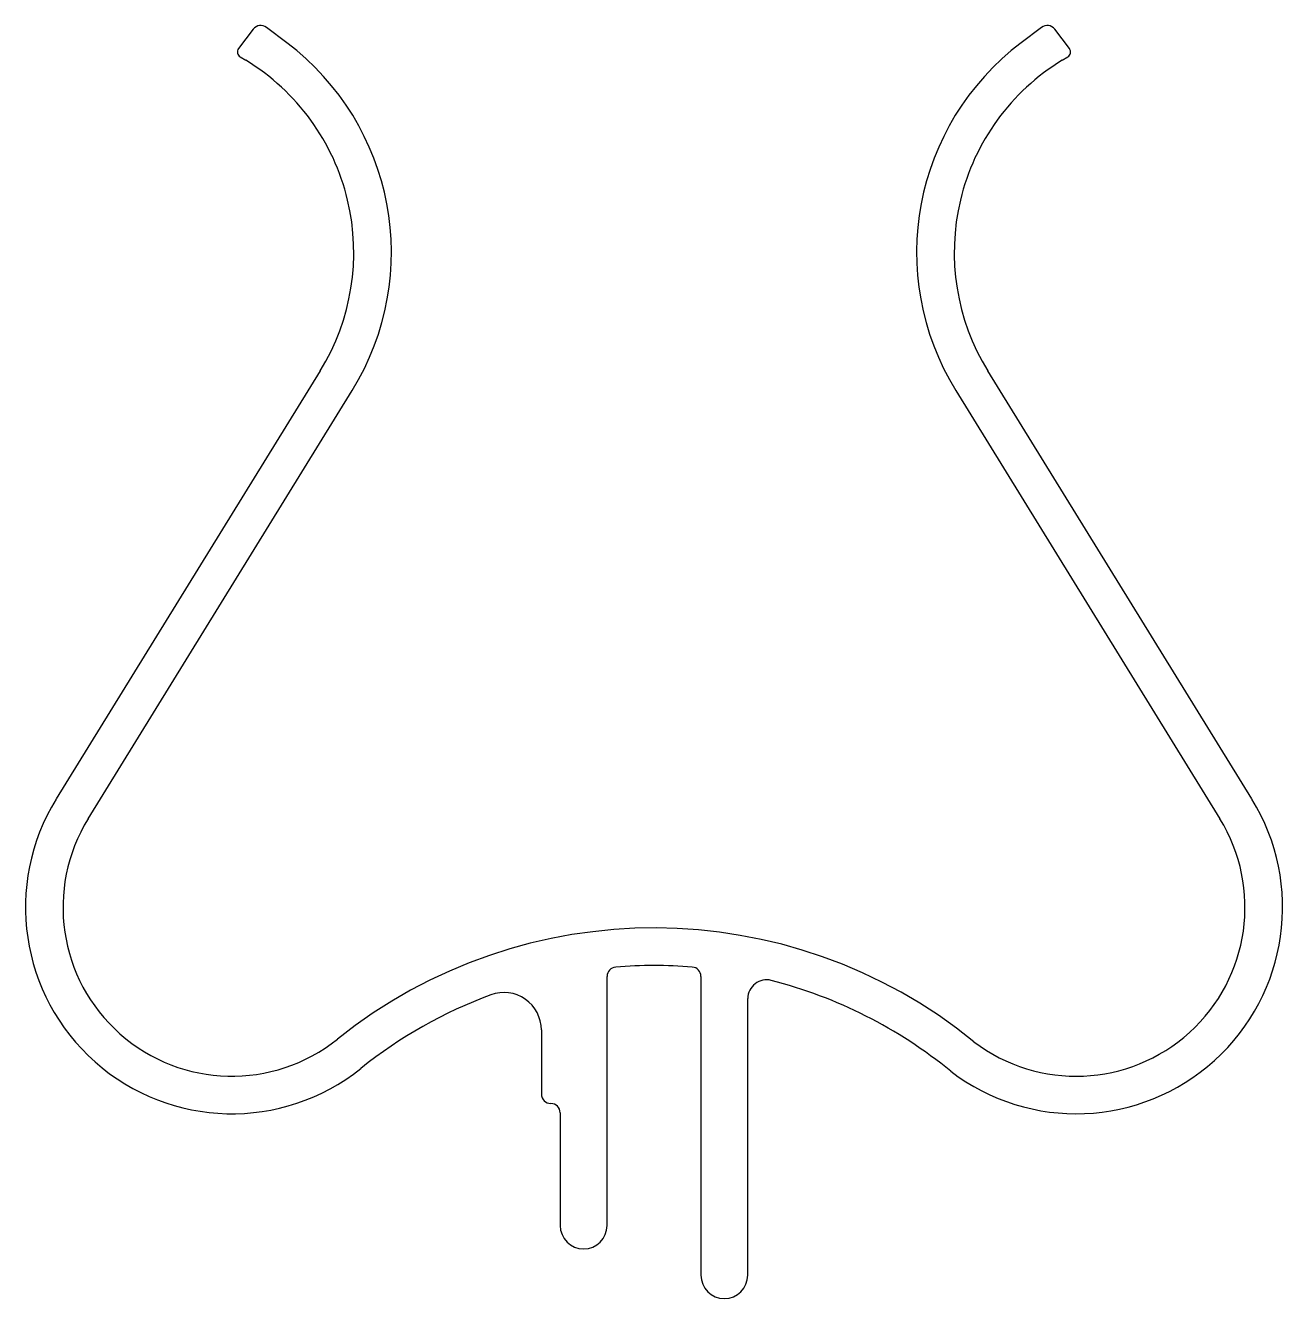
# Model space of a CAD drawing. Extents: x 1763.8 to 1830.8, y 1915.9 to 1983.8.
import ezdxf

# ---------------------------------------------------------------- set-up
doc = ezdxf.new("R2010")
doc.units = 0
doc.layers.get('0').update_dxf_attribs({"linetype": 'CONTINUOUS'})

msp = doc.modelspace()

# ---------------------------------------------------------------- linework, layer by layer
for p, q in [((1775.917, 1983.566), (1775.137, 1982.532)), ((1777.708, 1982.841), (1776.617, 1983.664)), ((1817.936, 1983.664), (1816.845, 1982.841)), ((1819.416, 1982.532), (1818.636, 1983.566)), ((1775.22, 1982.095), (1775.525, 1981.909)), ((1819.028, 1981.909), (1819.332, 1982.095)), ((1779.49, 1965.366), (1765.413, 1942.538)), ((1829.139, 1942.538), (1815.062, 1965.366)), ((1767.116, 1941.488), (1781.193, 1964.316)), ((1813.36, 1964.316), (1827.437, 1941.488)), ((1794.776, 1919.81), (1794.776, 1933.082)), ((1799.776, 1933.083), (1799.776, 1917.164)), ((1802.276, 1917.164), (1802.276, 1931.903)), ((1791.276, 1930.227), (1791.276, 1926.81)), ((1792.276, 1925.81), (1792.276, 1919.81))]:
    msp.add_line(p, q)
for centre, radius, start, end in [((1776.316, 1983.264), 0.5, 52.96775, 142.96775), ((1818.237, 1983.264), 0.5, 37.03225, 127.03225), ((1769.276, 1971.664), 14, 328.33926, 52.96775), ((1825.276, 1971.664), 14, 127.03225, 211.66074), ((1775.376, 1982.351), 0.3, 142.96775, 238.61971), ((1769.276, 1971.664), 12, 328.33926, 58.61971), ((1825.276, 1971.664), 12, 121.38029, 211.66074), ((1819.176, 1982.351), 0.3, 301.38029, 37.03225), ((1774.776, 1936.764), 11, 148.33926, 308.68828), ((1819.776, 1936.764), 11, 232.56364, 31.66074), ((1774.776, 1936.764), 9, 148.33926, 308.68828), ((1819.776, 1936.764), 9, 232.74898, 31.66074), ((1797.279, 1908.664), 27, 50.84258, 128.68828), ((1795.276, 1933.082), 0.5, 94.68972, 180), ((1797.279, 1908.664), 25, 85.32488, 94.68972), ((1799.276, 1933.083), 0.5, 0, 85.32488), ((1803.276, 1931.903), 1, 75.53016, 180), ((1797.279, 1908.664), 25, 50.7716, 75.53016), ((1797.279, 1908.664), 25, 110.36267, 128.68828), ((1789.276, 1930.227), 2, 0, 110.36267), ((1791.776, 1926.81), 0.5, 180, 270), ((1791.776, 1925.81), 0.5, 0, 90), ((1793.526, 1919.81), 1.25, 180, 0), ((1801.026, 1917.164), 1.25, 180, 0)]:
    msp.add_arc(centre, radius, start, end)

doc.saveas('drawing.dxf')
